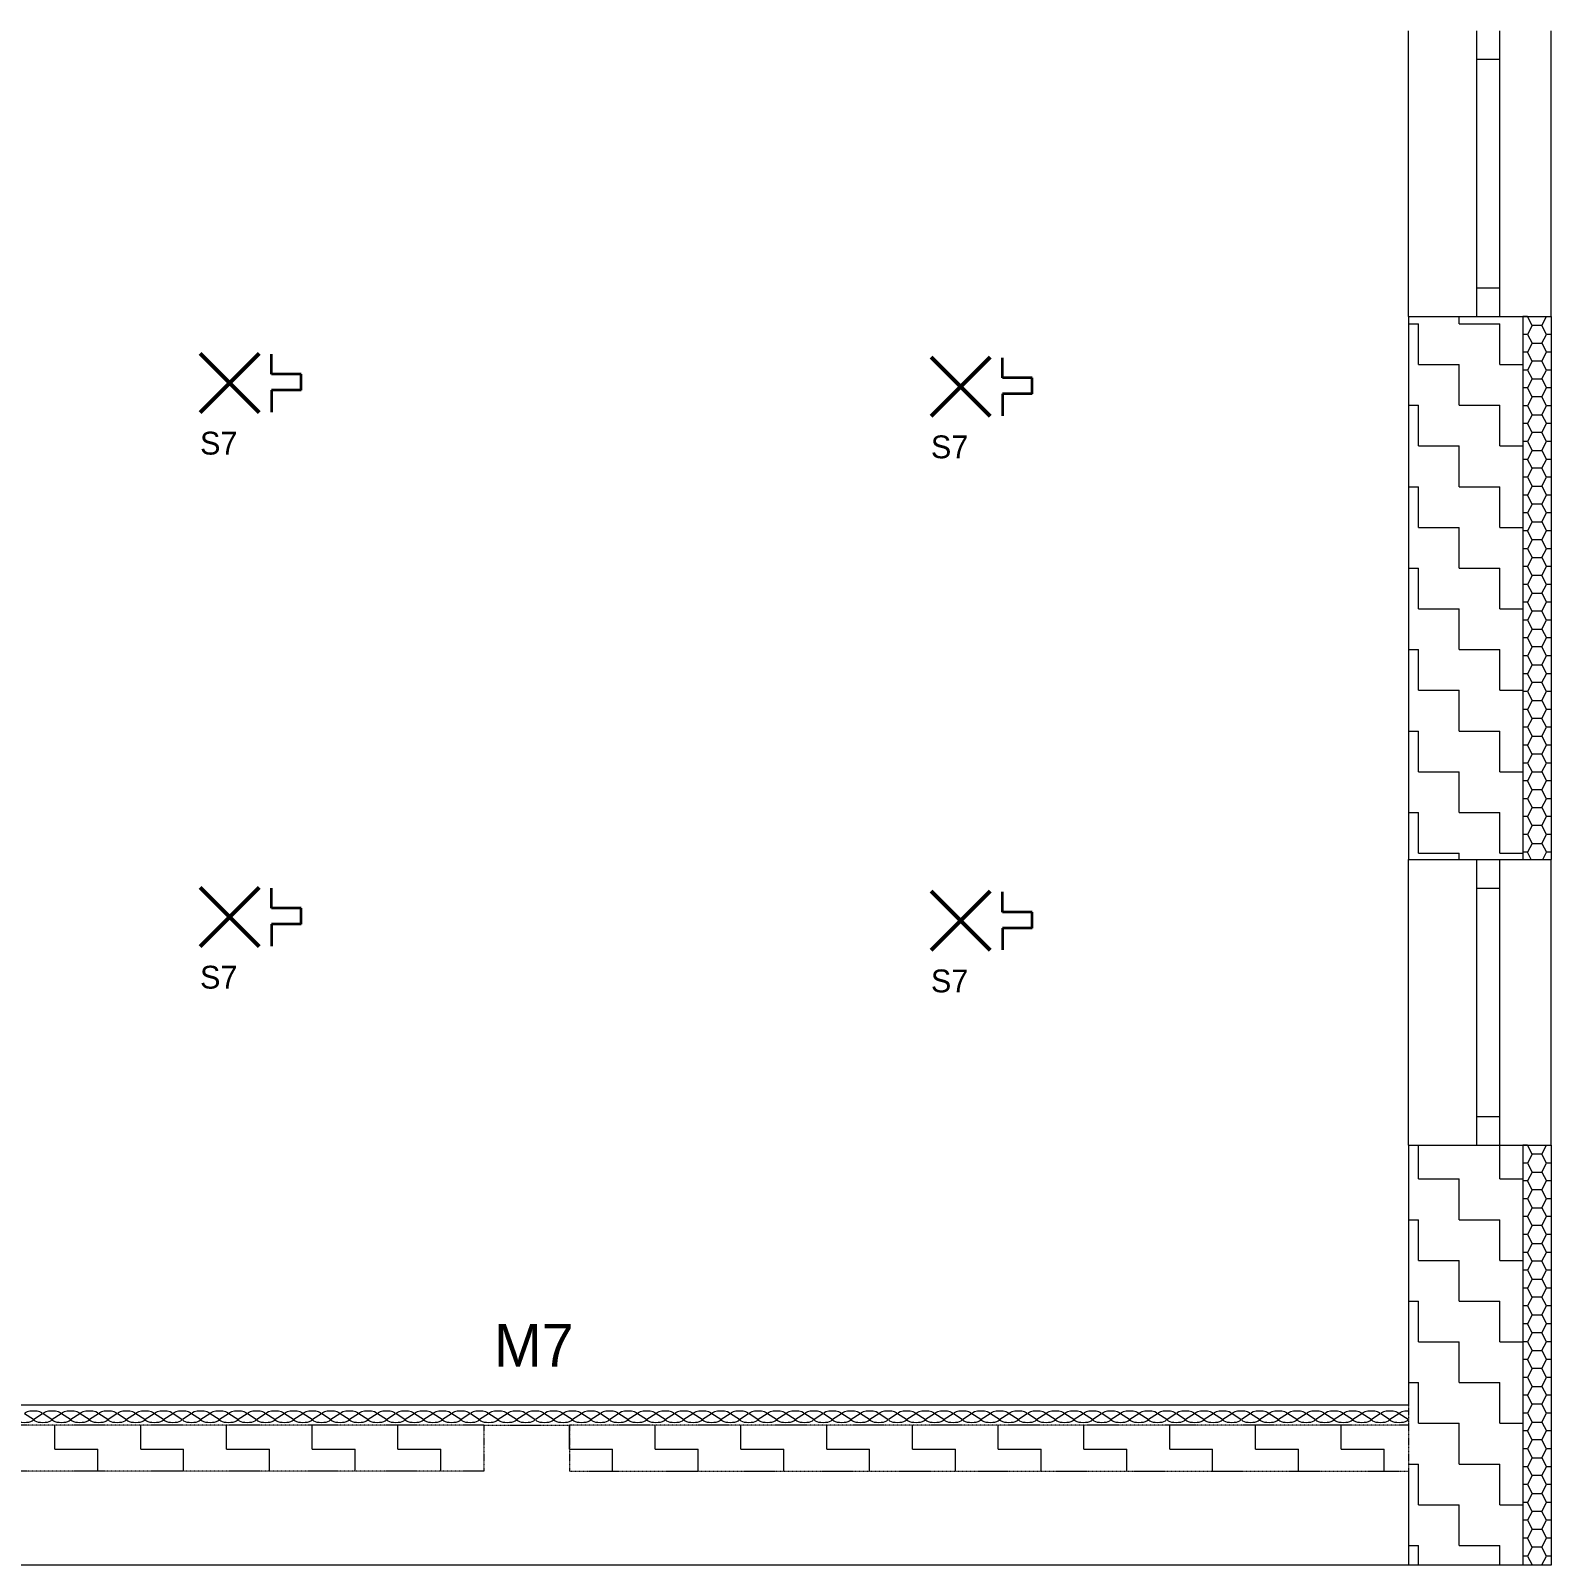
# Model space of a CAD drawing. Header units: millimetres. Extents: x -161860 to 123476, y 58544 to 168458.
# Drawn here: x -79413 to -38072, y 99717 to 141446 of the extents above; entities that cross this region are included whole.
import ezdxf

# ---------------------------------------------------------------- set-up
doc = ezdxf.new("R2010")
doc.units = ezdxf.units.MM
doc.linetypes.add('Carkovana', pattern=[0.21, 0.15, -0.06])
for name, color, linetype, lineweight in [('_V výplně 1', 255, 'Continuous', 5), ('DPS 5NP kce návrh', 7, 'Continuous', 25), ('ELEKTRO', 7, 'Continuous', 50), ('ESI_rozpiska', 7, 'Continuous', 20), ('ESI_svítidla', 50, 'Continuous', 35)]:
    doc.layers.add(name, color=color, linetype=linetype, lineweight=lineweight)
pattern_1 = [(0, (-486832.1, -1652642.9), (1107.3267, 1107.3267), [1107.3267, -1107.3267]), (90, (-486832.1, -1652642.9), (-1107.3267, 1107.3267), [1107.3267, -1107.3267])]
pattern_2 = [(0, (-486715.6, -1652526.3), (1165.60705, 1165.60705), [1165.607, -1165.607]), (90, (-486715.6, -1652526.3), (-1165.60705, 1165.60705), [1165.607, -1165.607])]

# ---------------------------------------------------------------- blocks, each defined once
blk = doc.blocks.new('VZOROVÁ ČÁRA_8')
at = {"layer": 'DPS 5NP kce návrh', "color": 254, "linetype": 'Continuous', "lineweight": 13, "true_color": 0xf0f0b4, "transparency": 33554687}
for p, q in [((57.9518, 230.1632), (57.9351, 230.1632)), ((57.9684, 230.132), (57.9518, 230.1632)), ((57.9518, 230.1007), (57.9351, 230.1007)), ((57.9684, 230.0695), (57.9518, 230.0382)), ((58.0018, 230.0695), (58.0184, 230.0382)), ((58.0351, 230.1007), (58.0184, 230.1007)), ((57.9518, 230.0382), (57.9351, 230.0382)), ((57.9684, 230.007), (57.9518, 230.0382)), ((58.0018, 230.007), (58.0184, 230.0382)), ((58.0351, 230.0382), (58.0184, 230.0382)), ((57.9518, 229.9757), (57.9351, 229.9757)), ((57.9684, 229.9445), (57.9518, 229.9132)), ((58.0018, 229.9445), (58.0184, 229.9132)), ((58.0351, 229.9757), (58.0184, 229.9757)), ((57.9518, 229.9132), (57.9351, 229.9132)), ((57.9684, 229.882), (57.9518, 229.9132)), ((58.0018, 229.882), (58.0184, 229.9132)), ((58.0351, 229.9132), (58.0184, 229.9132)), ((57.9518, 229.8507), (57.9351, 229.8507)), ((58.0351, 229.8507), (58.0184, 229.8507)), ((57.9518, 229.7882), (57.9351, 229.7882)), ((57.9684, 229.8195), (57.9518, 229.7882)), ((57.9684, 229.757), (57.9518, 229.7882)), ((58.0018, 229.8195), (58.0184, 229.7882)), ((58.0018, 229.757), (58.0184, 229.7882)), ((58.0351, 229.7882), (58.0184, 229.7882)), ((57.9518, 229.7257), (57.9351, 229.7257)), ((57.9684, 229.6945), (57.9518, 229.6632)), ((58.0018, 229.6945), (58.0184, 229.6632)), ((58.0351, 229.7257), (58.0184, 229.7257)), ((57.9518, 229.6632), (57.9351, 229.6632)), ((57.9684, 229.632), (57.9518, 229.6632)), ((58.0018, 229.632), (58.0184, 229.6632)), ((58.0351, 229.6632), (58.0184, 229.6632)), ((57.9518, 229.6007), (57.9351, 229.6007)), ((57.9684, 229.5695), (57.9518, 229.5382)), ((58.0018, 229.5695), (58.0184, 229.5382)), ((58.0351, 229.6007), (58.0184, 229.6007)), ((57.9518, 229.5382), (57.9351, 229.5382)), ((57.9684, 229.507), (57.9518, 229.5382)), ((58.0018, 229.507), (58.0184, 229.5382)), ((58.0351, 229.5382), (58.0184, 229.5382)), ((57.9518, 229.4757), (57.9351, 229.4757)), ((58.0351, 229.4757), (58.0184, 229.4757)), ((57.9518, 229.4132), (57.9351, 229.4132)), ((57.9684, 229.4445), (57.9518, 229.4132)), ((57.9684, 229.382), (57.9518, 229.4132)), ((58.0018, 229.4445), (58.0184, 229.4132)), ((58.0018, 229.382), (58.0184, 229.4132)), ((58.0351, 229.4132), (58.0184, 229.4132)), ((57.9518, 229.3507), (57.9351, 229.3507)), ((57.9684, 229.3195), (57.9518, 229.2882)), ((58.0018, 229.3195), (58.0184, 229.2882)), ((58.0351, 229.3507), (58.0184, 229.3507)), ((57.9518, 229.2882), (57.9351, 229.2882)), ((57.9684, 229.257), (57.9518, 229.2882)), ((58.0018, 229.257), (58.0184, 229.2882)), ((58.0351, 229.2882), (58.0184, 229.2882)), ((57.9518, 229.2257), (57.9351, 229.2257)), ((57.9684, 229.1945), (57.9518, 229.1632)), ((58.0018, 229.1945), (58.0184, 229.1632)), ((58.0351, 229.2257), (58.0184, 229.2257)), ((57.9518, 229.1632), (57.9351, 229.1632)), ((57.9684, 229.132), (57.9518, 229.1632)), ((58.0018, 229.132), (58.0184, 229.1632)), ((58.0351, 229.1632), (58.0184, 229.1632)), ((57.9518, 229.1007), (57.9351, 229.1007)), ((58.0351, 229.1007), (58.0184, 229.1007)), ((57.9518, 229.0382), (57.9351, 229.0382)), ((57.9684, 229.0695), (57.9518, 229.0382)), ((57.9684, 229.007), (57.9518, 229.0382)), ((58.0018, 229.0695), (58.0184, 229.0382)), ((58.0018, 229.007), (58.0184, 229.0382)), ((58.0351, 229.0382), (58.0184, 229.0382)), ((57.9518, 228.9757), (57.9351, 228.9757)), ((57.9684, 228.9445), (57.9518, 228.9132)), ((58.0018, 228.9445), (58.0184, 228.9132)), ((58.0351, 228.9757), (58.0184, 228.9757)), ((57.9518, 228.9132), (57.9351, 228.9132)), ((57.9684, 228.882), (57.9518, 228.9132)), ((58.0018, 228.882), (58.0184, 228.9132)), ((58.0351, 228.9132), (58.0184, 228.9132)), ((57.9518, 228.8507), (57.9351, 228.8507)), ((57.9684, 228.8195), (57.9518, 228.7882)), ((58.0018, 228.8195), (58.0184, 228.7882)), ((58.0351, 228.8507), (58.0184, 228.8507)), ((57.9518, 228.7882), (57.9351, 228.7882)), ((57.9684, 228.757), (57.9518, 228.7882)), ((58.0018, 228.757), (58.0184, 228.7882)), ((58.0351, 228.7882), (58.0184, 228.7882)), ((57.9518, 228.7257), (57.9351, 228.7257)), ((58.0351, 228.7257), (58.0184, 228.7257)), ((57.9518, 228.6632), (57.9351, 228.6632)), ((57.9684, 228.6945), (57.9518, 228.6632)), ((57.9684, 228.632), (57.9518, 228.6632)), ((58.0018, 228.6945), (58.0184, 228.6632)), ((58.0018, 228.632), (58.0184, 228.6632)), ((58.0351, 228.6632), (58.0184, 228.6632)), ((57.9518, 228.6007), (57.9351, 228.6007)), ((58.0351, 228.6007), (58.0184, 228.6007)), ((57.9684, 228.5695), (57.9518, 228.5382)), ((58.0018, 228.5695), (58.0184, 228.5382)), ((57.9518, 228.5382), (57.9351, 228.5382)), ((57.9684, 228.507), (57.9518, 228.5382)), ((58.0018, 228.507), (58.0184, 228.5382)), ((58.0351, 228.5382), (58.0184, 228.5382)), ((57.9518, 228.4757), (57.9351, 228.4757)), ((57.9684, 228.4445), (57.9518, 228.4132)), ((58.0018, 228.4445), (58.0184, 228.4132)), ((58.0351, 228.4757), (58.0184, 228.4757)), ((57.9518, 228.4132), (57.9351, 228.4132)), ((57.9684, 228.382), (57.9518, 228.4132)), ((58.0018, 228.382), (58.0184, 228.4132)), ((58.0351, 228.4132), (58.0184, 228.4132)), ((57.9518, 228.3507), (57.9351, 228.3507)), ((58.0351, 228.3507), (58.0184, 228.3507)), ((57.9518, 228.2882), (57.9351, 228.2882)), ((57.9684, 228.3195), (57.9518, 228.2882)), ((57.9651, 228.2633), (57.9518, 228.2882)), ((58.0018, 228.3195), (58.0184, 228.2882)), ((58.0052, 228.2633), (58.0184, 228.2882)), ((58.0351, 228.2882), (58.0184, 228.2882))]:
    blk.add_line(p, q, dxfattribs=at)
for points in [[(58.0018, 230.132), (58.0184, 230.1632), (58.0184, 230.1632)], [(58.0018, 230.132), (57.9684, 230.132), (57.9518, 230.1007), (57.9684, 230.0695), (58.0018, 230.0695)], [(58.0018, 230.0695), (58.0184, 230.1007), (58.0018, 230.132)], [(58.0018, 230.007), (57.9684, 230.007), (57.9518, 229.9757), (57.9684, 229.9445), (58.0018, 229.9445)], [(58.0018, 229.9445), (58.0184, 229.9757), (58.0018, 230.007)], [(58.0018, 229.882), (57.9684, 229.882), (57.9518, 229.8507), (57.9684, 229.8195), (58.0018, 229.8195)], [(58.0018, 229.8195), (58.0184, 229.8507), (58.0018, 229.882)], [(58.0018, 229.757), (57.9684, 229.757), (57.9518, 229.7257), (57.9684, 229.6945), (58.0018, 229.6945)], [(58.0018, 229.6945), (58.0184, 229.7257), (58.0018, 229.757)], [(58.0018, 229.632), (57.9684, 229.632), (57.9518, 229.6007), (57.9684, 229.5695), (58.0018, 229.5695)], [(58.0018, 229.5695), (58.0184, 229.6007), (58.0018, 229.632)], [(58.0018, 229.507), (57.9684, 229.507), (57.9518, 229.4757), (57.9684, 229.4445), (58.0018, 229.4445)], [(58.0018, 229.4445), (58.0184, 229.4757), (58.0018, 229.507)], [(58.0018, 229.382), (57.9684, 229.382), (57.9518, 229.3507), (57.9684, 229.3195), (58.0018, 229.3195)], [(58.0018, 229.3195), (58.0184, 229.3507), (58.0018, 229.382)], [(58.0018, 229.257), (57.9684, 229.257), (57.9518, 229.2257), (57.9684, 229.1945), (58.0018, 229.1945)], [(58.0018, 229.1945), (58.0184, 229.2257), (58.0018, 229.257)], [(58.0018, 229.132), (57.9684, 229.132), (57.9518, 229.1007), (57.9684, 229.0695), (58.0018, 229.0695)], [(58.0018, 229.0695), (58.0184, 229.1007), (58.0018, 229.132)], [(58.0018, 229.007), (57.9684, 229.007), (57.9518, 228.9757), (57.9684, 228.9445), (58.0018, 228.9445)], [(58.0018, 228.9445), (58.0184, 228.9757), (58.0018, 229.007)], [(58.0018, 228.882), (57.9684, 228.882), (57.9518, 228.8507), (57.9684, 228.8195), (58.0018, 228.8195)], [(58.0018, 228.8195), (58.0184, 228.8507), (58.0018, 228.882)], [(58.0018, 228.757), (57.9684, 228.757), (57.9518, 228.7257), (57.9684, 228.6945), (58.0018, 228.6945)], [(58.0018, 228.6945), (58.0184, 228.7257), (58.0018, 228.757)], [(58.0018, 228.632), (57.9684, 228.632), (57.9518, 228.6007), (57.9684, 228.5695), (58.0018, 228.5695)], [(58.0018, 228.5695), (58.0184, 228.6007), (58.0018, 228.632)], [(58.0018, 228.507), (57.9684, 228.507), (57.9518, 228.4757), (57.9684, 228.4445), (58.0018, 228.4445)], [(58.0018, 228.4445), (58.0184, 228.4757), (58.0018, 228.507)], [(58.0018, 228.382), (57.9684, 228.382), (57.9518, 228.3507), (57.9684, 228.3195), (58.0018, 228.3195)], [(58.0018, 228.3195), (58.0184, 228.3507), (58.0018, 228.382)]]:
    blk.add_lwpolyline(points, dxfattribs=at)
blk = doc.blocks.new('VZOROVÁ ČÁRA_9')
at = {"layer": 'DPS 5NP kce návrh', "color": 254, "linetype": 'Continuous', "lineweight": 13, "true_color": 0xf0f0b4, "transparency": 33554687}
for p, q in [((57.9518, 227.2633), (57.9351, 227.2633)), ((57.9684, 227.232), (57.9518, 227.2633)), ((57.9518, 227.2008), (57.9351, 227.2008)), ((57.9684, 227.1695), (57.9518, 227.1383)), ((58.0018, 227.1695), (58.0184, 227.1383)), ((58.0351, 227.2008), (58.0184, 227.2008)), ((57.9518, 227.1383), (57.9351, 227.1383)), ((57.9684, 227.107), (57.9518, 227.1383)), ((58.0018, 227.107), (58.0184, 227.1383)), ((58.0351, 227.1383), (58.0184, 227.1383)), ((57.9518, 227.0758), (57.9351, 227.0758)), ((57.9684, 227.0445), (57.9518, 227.0133)), ((58.0018, 227.0445), (58.0184, 227.0133)), ((58.0351, 227.0758), (58.0184, 227.0758)), ((57.9518, 227.0133), (57.9351, 227.0133)), ((57.9684, 226.982), (57.9518, 227.0133)), ((58.0018, 226.982), (58.0184, 227.0133)), ((58.0351, 227.0133), (58.0184, 227.0133)), ((57.9518, 226.9508), (57.9351, 226.9508)), ((58.0351, 226.9508), (58.0184, 226.9508)), ((57.9518, 226.8883), (57.9351, 226.8883)), ((57.9684, 226.9195), (57.9518, 226.8883)), ((57.9684, 226.857), (57.9518, 226.8883)), ((58.0018, 226.9195), (58.0184, 226.8883)), ((58.0018, 226.857), (58.0184, 226.8883)), ((58.0351, 226.8883), (58.0184, 226.8883)), ((57.9518, 226.8258), (57.9351, 226.8258)), ((57.9684, 226.7945), (57.9518, 226.7633)), ((58.0018, 226.7945), (58.0184, 226.7633)), ((58.0351, 226.8258), (58.0184, 226.8258)), ((57.9518, 226.7633), (57.9351, 226.7633)), ((57.9684, 226.732), (57.9518, 226.7633)), ((58.0018, 226.732), (58.0184, 226.7633)), ((58.0351, 226.7633), (58.0184, 226.7633)), ((57.9518, 226.7008), (57.9351, 226.7008)), ((57.9684, 226.6695), (57.9518, 226.6383)), ((58.0018, 226.6695), (58.0184, 226.6383)), ((58.0351, 226.7008), (58.0184, 226.7008)), ((57.9518, 226.6383), (57.9351, 226.6383)), ((57.9684, 226.607), (57.9518, 226.6383)), ((58.0018, 226.607), (58.0184, 226.6383)), ((58.0351, 226.6383), (58.0184, 226.6383)), ((57.9518, 226.5758), (57.9351, 226.5758)), ((58.0351, 226.5758), (58.0184, 226.5758)), ((57.9518, 226.5133), (57.9351, 226.5133)), ((57.9684, 226.5445), (57.9518, 226.5133)), ((57.9684, 226.482), (57.9518, 226.5133)), ((58.0018, 226.5445), (58.0184, 226.5133)), ((58.0018, 226.482), (58.0184, 226.5133)), ((58.0351, 226.5133), (58.0184, 226.5133)), ((57.9518, 226.4508), (57.9351, 226.4508)), ((57.9684, 226.4195), (57.9518, 226.3883)), ((58.0018, 226.4195), (58.0184, 226.3883)), ((58.0351, 226.4508), (58.0184, 226.4508)), ((57.9518, 226.3883), (57.9351, 226.3883)), ((57.9684, 226.357), (57.9518, 226.3883)), ((58.0018, 226.357), (58.0184, 226.3883)), ((58.0351, 226.3883), (58.0184, 226.3883)), ((57.9518, 226.3258), (57.9351, 226.3258)), ((57.9684, 226.2945), (57.9518, 226.2633)), ((58.0018, 226.2945), (58.0184, 226.2633)), ((58.0351, 226.3258), (58.0184, 226.3258)), ((57.9518, 226.2633), (57.9351, 226.2633)), ((57.9684, 226.232), (57.9518, 226.2633)), ((58.0018, 226.232), (58.0184, 226.2633)), ((58.0351, 226.2633), (58.0184, 226.2633)), ((57.9518, 226.2008), (57.9351, 226.2008)), ((58.0351, 226.2008), (58.0184, 226.2008)), ((57.9518, 226.1383), (57.9351, 226.1383)), ((57.9684, 226.1695), (57.9518, 226.1383)), ((57.9684, 226.107), (57.9518, 226.1383)), ((58.0018, 226.1695), (58.0184, 226.1383)), ((58.0018, 226.107), (58.0184, 226.1383)), ((58.0351, 226.1383), (58.0184, 226.1383)), ((57.9518, 226.0758), (57.9351, 226.0758)), ((57.9684, 226.0445), (57.9518, 226.0133)), ((58.0018, 226.0445), (58.0184, 226.0133)), ((58.0351, 226.0758), (58.0184, 226.0758)), ((57.9518, 226.0133), (57.9351, 226.0133)), ((57.9684, 225.982), (57.9518, 226.0133)), ((58.0018, 225.982), (58.0184, 226.0133)), ((58.0351, 226.0133), (58.0184, 226.0133)), ((57.9518, 225.9508), (57.9351, 225.9508)), ((57.9684, 225.9195), (57.9518, 225.8883)), ((58.0018, 225.9195), (58.0184, 225.8883)), ((58.0351, 225.9508), (58.0184, 225.9508)), ((57.9518, 225.8883), (57.9351, 225.8883)), ((57.9684, 225.857), (57.9518, 225.8883)), ((58.0018, 225.857), (58.0184, 225.8883)), ((58.0351, 225.8883), (58.0184, 225.8883)), ((57.9518, 225.8258), (57.9351, 225.8258)), ((58.0351, 225.8258), (58.0184, 225.8258)), ((57.9684, 225.7945), (57.9678, 225.7932)), ((58.0018, 225.7945), (58.0025, 225.7932))]:
    blk.add_line(p, q, dxfattribs=at)
for points in [[(58.0018, 227.232), (58.0184, 227.2633), (58.0184, 227.2633)], [(58.0018, 227.232), (57.9684, 227.232), (57.9518, 227.2008), (57.9684, 227.1695), (58.0018, 227.1695)], [(58.0018, 227.1695), (58.0184, 227.2008), (58.0018, 227.232)], [(58.0018, 227.107), (57.9684, 227.107), (57.9518, 227.0758), (57.9684, 227.0445), (58.0018, 227.0445)], [(58.0018, 227.0445), (58.0184, 227.0758), (58.0018, 227.107)], [(58.0018, 226.982), (57.9684, 226.982), (57.9518, 226.9508), (57.9684, 226.9195), (58.0018, 226.9195)], [(58.0018, 226.9195), (58.0184, 226.9508), (58.0018, 226.982)], [(58.0018, 226.857), (57.9684, 226.857), (57.9518, 226.8258), (57.9684, 226.7945), (58.0018, 226.7945)], [(58.0018, 226.7945), (58.0184, 226.8258), (58.0018, 226.857)], [(58.0018, 226.732), (57.9684, 226.732), (57.9518, 226.7008), (57.9684, 226.6695), (58.0018, 226.6695)], [(58.0018, 226.6695), (58.0184, 226.7008), (58.0018, 226.732)], [(58.0018, 226.607), (57.9684, 226.607), (57.9518, 226.5758), (57.9684, 226.5445), (58.0018, 226.5445)], [(58.0018, 226.5445), (58.0184, 226.5758), (58.0018, 226.607)], [(58.0018, 226.482), (57.9684, 226.482), (57.9518, 226.4508), (57.9684, 226.4195), (58.0018, 226.4195)], [(58.0018, 226.4195), (58.0184, 226.4508), (58.0018, 226.482)], [(58.0018, 226.357), (57.9684, 226.357), (57.9518, 226.3258), (57.9684, 226.2945), (58.0018, 226.2945)], [(58.0018, 226.2945), (58.0184, 226.3258), (58.0018, 226.357)], [(58.0018, 226.232), (57.9684, 226.232), (57.9518, 226.2008), (57.9684, 226.1695), (58.0018, 226.1695)], [(58.0018, 226.1695), (58.0184, 226.2008), (58.0018, 226.232)], [(58.0018, 226.107), (57.9684, 226.107), (57.9518, 226.0758), (57.9684, 226.0445), (58.0018, 226.0445)], [(58.0018, 226.0445), (58.0184, 226.0758), (58.0018, 226.107)], [(58.0018, 225.982), (57.9684, 225.982), (57.9518, 225.9508), (57.9684, 225.9195), (58.0018, 225.9195)], [(58.0018, 225.9195), (58.0184, 225.9508), (58.0018, 225.982)], [(58.0018, 225.857), (57.9684, 225.857), (57.9518, 225.8258), (57.9684, 225.7945), (58.0018, 225.7945)], [(58.0018, 225.7945), (58.0184, 225.8258), (58.0018, 225.857)]]:
    blk.add_lwpolyline(points, dxfattribs=at)
blk = doc.blocks.new('VZOROVÁ ČÁRA_59')
at = {"layer": 'DPS 5NP kce návrh', "color": 254, "linetype": 'Continuous', "lineweight": 13, "true_color": 0xf0f0b4, "transparency": 33554687}
for p, q in [((52.7245, 226.3032), (52.6933, 226.3232)), ((52.757, 226.3232), (52.7258, 226.3032)), ((52.7895, 226.3032), (52.7583, 226.3232)), ((52.822, 226.3232), (52.7908, 226.3032)), ((52.8545, 226.3032), (52.8233, 226.3232)), ((52.887, 226.3232), (52.8558, 226.3032)), ((52.9195, 226.3032), (52.8883, 226.3232)), ((52.952, 226.3232), (52.9208, 226.3032)), ((52.9845, 226.3032), (52.9533, 226.3232)), ((53.017, 226.3232), (52.9858, 226.3032)), ((53.0495, 226.3032), (53.0183, 226.3232)), ((53.082, 226.3232), (53.0508, 226.3032)), ((53.1145, 226.3032), (53.0833, 226.3232)), ((53.147, 226.3232), (53.1158, 226.3032)), ((53.1795, 226.3032), (53.1483, 226.3232)), ((53.212, 226.3232), (53.1808, 226.3032)), ((53.2445, 226.3032), (53.2133, 226.3232)), ((53.277, 226.3232), (53.2458, 226.3032)), ((53.3095, 226.3032), (53.2783, 226.3232)), ((53.342, 226.3232), (53.3108, 226.3032)), ((53.3745, 226.3032), (53.3433, 226.3232)), ((53.407, 226.3232), (53.3758, 226.3032)), ((53.4395, 226.3032), (53.4083, 226.3232)), ((53.472, 226.3232), (53.4408, 226.3032)), ((53.5045, 226.3032), (53.4733, 226.3232)), ((53.537, 226.3232), (53.5058, 226.3032)), ((53.5695, 226.3032), (53.5383, 226.3232)), ((53.602, 226.3232), (53.5708, 226.3032)), ((53.6345, 226.3032), (53.6033, 226.3232)), ((53.667, 226.3232), (53.6358, 226.3032)), ((53.6995, 226.3032), (53.6683, 226.3232)), ((53.732, 226.3232), (53.7008, 226.3032)), ((53.7645, 226.3032), (53.7333, 226.3232)), ((53.797, 226.3232), (53.7658, 226.3032)), ((53.8295, 226.3032), (53.7983, 226.3232)), ((53.862, 226.3232), (53.8308, 226.3032)), ((53.8945, 226.3032), (53.8633, 226.3232)), ((53.927, 226.3232), (53.8958, 226.3032)), ((53.9595, 226.3032), (53.9283, 226.3232)), ((53.992, 226.3232), (53.9608, 226.3032)), ((54.0245, 226.3032), (53.9933, 226.3232)), ((54.057, 226.3232), (54.0258, 226.3032)), ((54.0895, 226.3032), (54.0583, 226.3232)), ((54.122, 226.3232), (54.0908, 226.3032)), ((54.1545, 226.3032), (54.1233, 226.3232)), ((54.187, 226.3232), (54.1558, 226.3032)), ((54.2195, 226.3032), (54.1883, 226.3232)), ((54.252, 226.3232), (54.2208, 226.3032)), ((54.2845, 226.3032), (54.2533, 226.3232)), ((54.317, 226.3232), (54.2858, 226.3032)), ((54.3495, 226.3032), (54.3183, 226.3232)), ((54.382, 226.3232), (54.3508, 226.3032)), ((54.4145, 226.3032), (54.3833, 226.3232)), ((54.447, 226.3232), (54.4158, 226.3032)), ((54.4795, 226.3032), (54.4483, 226.3232)), ((54.512, 226.3232), (54.4808, 226.3032)), ((54.5445, 226.3032), (54.5133, 226.3232)), ((54.577, 226.3232), (54.5458, 226.3032)), ((54.6095, 226.3032), (54.5783, 226.3232)), ((54.642, 226.3232), (54.6108, 226.3032)), ((54.6745, 226.3032), (54.6433, 226.3232)), ((54.707, 226.3232), (54.6758, 226.3032)), ((54.7395, 226.3032), (54.7083, 226.3232)), ((54.772, 226.3232), (54.7408, 226.3032)), ((54.8045, 226.3032), (54.7733, 226.3232)), ((54.837, 226.3232), (54.8058, 226.3032)), ((54.8695, 226.3032), (54.8383, 226.3232)), ((54.902, 226.3232), (54.8708, 226.3032)), ((54.9345, 226.3032), (54.9033, 226.3232)), ((54.967, 226.3232), (54.9358, 226.3032)), ((54.9995, 226.3032), (54.9683, 226.3232)), ((55.032, 226.3232), (55.0008, 226.3032)), ((55.0645, 226.3032), (55.0333, 226.3232)), ((55.097, 226.3232), (55.0658, 226.3032)), ((55.1295, 226.3032), (55.0983, 226.3232)), ((55.162, 226.3232), (55.1308, 226.3032)), ((55.1945, 226.3032), (55.1633, 226.3232)), ((55.227, 226.3232), (55.1958, 226.3032)), ((55.2595, 226.3032), (55.2283, 226.3232)), ((55.292, 226.3232), (55.2608, 226.3032)), ((55.3245, 226.3032), (55.2933, 226.3232)), ((55.357, 226.3232), (55.3258, 226.3032)), ((55.3895, 226.3032), (55.3583, 226.3232)), ((55.422, 226.3232), (55.3908, 226.3032)), ((55.4545, 226.3032), (55.4233, 226.3232)), ((55.487, 226.3232), (55.4558, 226.3032)), ((55.5195, 226.3032), (55.4883, 226.3232)), ((55.552, 226.3232), (55.5208, 226.3032)), ((55.5845, 226.3032), (55.5533, 226.3232)), ((55.617, 226.3232), (55.5858, 226.3032)), ((55.6495, 226.3032), (55.6183, 226.3232)), ((55.682, 226.3232), (55.6508, 226.3032)), ((55.7145, 226.3032), (55.6833, 226.3232)), ((55.747, 226.3232), (55.7158, 226.3032)), ((55.7795, 226.3032), (55.7483, 226.3232)), ((55.812, 226.3232), (55.7808, 226.3032)), ((55.8445, 226.3032), (55.8133, 226.3232)), ((55.877, 226.3232), (55.8458, 226.3032)), ((55.9095, 226.3032), (55.8783, 226.3232)), ((55.942, 226.3232), (55.9108, 226.3032)), ((55.9745, 226.3032), (55.9433, 226.3232)), ((56.007, 226.3232), (55.9758, 226.3032)), ((56.0395, 226.3032), (56.0083, 226.3232)), ((56.072, 226.3232), (56.0408, 226.3032)), ((56.1045, 226.3032), (56.0733, 226.3232)), ((56.137, 226.3232), (56.1058, 226.3032)), ((56.1695, 226.3032), (56.1383, 226.3232)), ((56.202, 226.3232), (56.1708, 226.3032)), ((56.2345, 226.3032), (56.2033, 226.3232)), ((56.267, 226.3232), (56.2358, 226.3032)), ((56.2995, 226.3032), (56.2683, 226.3232)), ((56.332, 226.3232), (56.3008, 226.3032)), ((56.3645, 226.3032), (56.3333, 226.3232)), ((56.397, 226.3232), (56.3658, 226.3032)), ((56.4295, 226.3032), (56.3983, 226.3232)), ((56.462, 226.3232), (56.4308, 226.3032)), ((56.4945, 226.3032), (56.4633, 226.3232)), ((56.527, 226.3232), (56.4958, 226.3032)), ((56.5595, 226.3032), (56.5283, 226.3232)), ((56.592, 226.3232), (56.5608, 226.3032)), ((56.6245, 226.3032), (56.5933, 226.3232)), ((56.657, 226.3232), (56.6258, 226.3032)), ((56.6895, 226.3032), (56.6583, 226.3232)), ((56.722, 226.3232), (56.6908, 226.3032)), ((56.7545, 226.3032), (56.7233, 226.3232)), ((56.787, 226.3232), (56.7558, 226.3032)), ((56.8195, 226.3032), (56.7883, 226.3232)), ((56.852, 226.3232), (56.8208, 226.3032)), ((56.8845, 226.3032), (56.8533, 226.3232)), ((56.917, 226.3232), (56.8858, 226.3032)), ((56.9495, 226.3032), (56.9183, 226.3232)), ((56.982, 226.3232), (56.9508, 226.3032)), ((57.0145, 226.3032), (56.9833, 226.3232)), ((57.047, 226.3232), (57.0158, 226.3032)), ((57.0795, 226.3032), (57.0483, 226.3232)), ((57.112, 226.3232), (57.0808, 226.3032)), ((57.1445, 226.3032), (57.1133, 226.3232)), ((57.177, 226.3232), (57.1458, 226.3032)), ((57.2095, 226.3032), (57.1783, 226.3232)), ((57.242, 226.3232), (57.2108, 226.3032)), ((57.2745, 226.3032), (57.2433, 226.3232)), ((57.307, 226.3232), (57.2758, 226.3032)), ((57.3395, 226.3032), (57.3083, 226.3232)), ((57.372, 226.3232), (57.3408, 226.3032)), ((57.4045, 226.3032), (57.3733, 226.3232)), ((57.437, 226.3232), (57.4058, 226.3032)), ((57.4695, 226.3032), (57.4383, 226.3232)), ((57.502, 226.3232), (57.4708, 226.3032)), ((57.5345, 226.3032), (57.5033, 226.3232))]:
    blk.add_line(p, q, dxfattribs=at)
for centre, start_param, end_param in [((52.6926, 226.3032), 0, 3.141593), ((52.7251, 226.3232), 4.712389, 6.283185), ((52.7251, 226.3232), 3.141593, 4.712389), ((52.7576, 226.3032), 0, 3.141593), ((52.7901, 226.3232), 4.712389, 6.283185), ((52.7901, 226.3232), 3.141593, 4.712389), ((52.8226, 226.3032), 0, 3.141593), ((52.8551, 226.3232), 4.712389, 6.283185), ((52.8551, 226.3232), 3.141593, 4.712389), ((52.8876, 226.3032), 0, 3.141593), ((52.9201, 226.3232), 4.712389, 6.283185), ((52.9201, 226.3232), 3.141593, 4.712389), ((52.9526, 226.3032), 0, 3.141593), ((52.9851, 226.3232), 4.712389, 6.283185), ((52.9851, 226.3232), 3.141593, 4.712389), ((53.0176, 226.3032), 0, 3.141593), ((53.0501, 226.3232), 4.712389, 6.283185), ((53.0501, 226.3232), 3.141593, 4.712389), ((53.0826, 226.3032), 0, 3.141593), ((53.1151, 226.3232), 4.712389, 6.283185), ((53.1151, 226.3232), 3.141593, 4.712389), ((53.1476, 226.3032), 0, 3.141593), ((53.1801, 226.3232), 4.712389, 6.283185), ((53.1801, 226.3232), 3.141593, 4.712389), ((53.2126, 226.3032), 0, 3.141593), ((53.2451, 226.3232), 4.712389, 6.283185), ((53.2451, 226.3232), 3.141593, 4.712389), ((53.2776, 226.3032), 0, 3.141593), ((53.3101, 226.3232), 4.712389, 6.283185), ((53.3101, 226.3232), 3.141593, 4.712389), ((53.3426, 226.3032), 0, 3.141593), ((53.3751, 226.3232), 4.712389, 6.283185), ((53.3751, 226.3232), 3.141593, 4.712389), ((53.4076, 226.3032), 0, 3.141593), ((53.4401, 226.3232), 4.712389, 6.283185), ((53.4401, 226.3232), 3.141593, 4.712389), ((53.4726, 226.3032), 0, 3.141593), ((53.5051, 226.3232), 4.712389, 6.283185), ((53.5051, 226.3232), 3.141593, 4.712389), ((53.5376, 226.3032), 0, 3.141593), ((53.5701, 226.3232), 4.712389, 6.283185), ((53.5701, 226.3232), 3.141593, 4.712389), ((53.6026, 226.3032), 0, 3.141593), ((53.6351, 226.3232), 4.712389, 6.283185), ((53.6351, 226.3232), 3.141593, 4.712389), ((53.6676, 226.3032), 0, 3.141593), ((53.7001, 226.3232), 4.712389, 6.283185), ((53.7001, 226.3232), 3.141593, 4.712389), ((53.7326, 226.3032), 0, 3.141593), ((53.7651, 226.3232), 4.712389, 6.283185), ((53.7651, 226.3232), 3.141593, 4.712389), ((53.7976, 226.3032), 0, 3.141593), ((53.8301, 226.3232), 4.712389, 6.283185), ((53.8301, 226.3232), 3.141593, 4.712389), ((53.8626, 226.3032), 0, 3.141593), ((53.8951, 226.3232), 4.712389, 6.283185), ((53.8951, 226.3232), 3.141593, 4.712389), ((53.9276, 226.3032), 0, 3.141593), ((53.9601, 226.3232), 4.712389, 6.283185), ((53.9601, 226.3232), 3.141593, 4.712389), ((53.9926, 226.3032), 0, 3.141593), ((54.0251, 226.3232), 4.712389, 6.283185), ((54.0251, 226.3232), 3.141593, 4.712389), ((54.0576, 226.3032), 0, 3.141593), ((54.0901, 226.3232), 4.712389, 6.283185), ((54.0901, 226.3232), 3.141593, 4.712389), ((54.1226, 226.3032), 0, 3.141593), ((54.1551, 226.3232), 4.712389, 6.283185), ((54.1551, 226.3232), 3.141593, 4.712389), ((54.1876, 226.3032), 0, 3.141593), ((54.2201, 226.3232), 4.712389, 6.283185), ((54.2201, 226.3232), 3.141593, 4.712389), ((54.2526, 226.3032), 0, 3.141593), ((54.2851, 226.3232), 4.712389, 6.283185), ((54.2851, 226.3232), 3.141593, 4.712389), ((54.3176, 226.3032), 0, 3.141593), ((54.3501, 226.3232), 4.712389, 6.283185), ((54.3501, 226.3232), 3.141593, 4.712389), ((54.3826, 226.3032), 0, 3.141593), ((54.4151, 226.3232), 4.712389, 6.283185), ((54.4151, 226.3232), 3.141593, 4.712389), ((54.4476, 226.3032), 0, 3.141593), ((54.4801, 226.3232), 4.712389, 6.283185), ((54.4801, 226.3232), 3.141593, 4.712389), ((54.5126, 226.3032), 0, 3.141593), ((54.5451, 226.3232), 4.712389, 6.283185), ((54.5451, 226.3232), 3.141593, 4.712389), ((54.5776, 226.3032), 0, 3.141593), ((54.6101, 226.3232), 4.712389, 6.283185), ((54.6101, 226.3232), 3.141593, 4.712389), ((54.6426, 226.3032), 0, 3.141593), ((54.6751, 226.3232), 4.712389, 6.283185), ((54.6751, 226.3232), 3.141593, 4.712389), ((54.7076, 226.3032), 0, 3.141593), ((54.7401, 226.3232), 4.712389, 6.283185), ((54.7401, 226.3232), 3.141593, 4.712389), ((54.7726, 226.3032), 0, 3.141593), ((54.8051, 226.3232), 4.712389, 6.283185), ((54.8051, 226.3232), 3.141593, 4.712389), ((54.8376, 226.3032), 0, 3.141593), ((54.8701, 226.3232), 4.712389, 6.283185), ((54.8701, 226.3232), 3.141593, 4.712389), ((54.9026, 226.3032), 0, 3.141593), ((54.9351, 226.3232), 4.712389, 6.283185), ((54.9351, 226.3232), 3.141593, 4.712389), ((54.9676, 226.3032), 0, 3.141593), ((55.0001, 226.3232), 4.712389, 6.283185), ((55.0001, 226.3232), 3.141593, 4.712389), ((55.0326, 226.3032), 0, 3.141593), ((55.0651, 226.3232), 4.712389, 6.283185), ((55.0651, 226.3232), 3.141593, 4.712389), ((55.0976, 226.3032), 0, 3.141593), ((55.1301, 226.3232), 4.712389, 6.283185), ((55.1301, 226.3232), 3.141593, 4.712389), ((55.1626, 226.3032), 0, 3.141593), ((55.1951, 226.3232), 4.712389, 6.283185), ((55.1951, 226.3232), 3.141593, 4.712389), ((55.2276, 226.3032), 0, 3.141593), ((55.2601, 226.3232), 4.712389, 6.283185), ((55.2601, 226.3232), 3.141593, 4.712389), ((55.2926, 226.3032), 0, 3.141593), ((55.3251, 226.3232), 4.712389, 6.283185), ((55.3251, 226.3232), 3.141593, 4.712389), ((55.3576, 226.3032), 0, 3.141593), ((55.3901, 226.3232), 4.712389, 6.283185), ((55.3901, 226.3232), 3.141593, 4.712389), ((55.4226, 226.3032), 0, 3.141593), ((55.4551, 226.3232), 4.712389, 6.283185), ((55.4551, 226.3232), 3.141593, 4.712389), ((55.4876, 226.3032), 0, 3.141593), ((55.5201, 226.3232), 4.712389, 6.283185), ((55.5201, 226.3232), 3.141593, 4.712389), ((55.5526, 226.3032), 0, 3.141593), ((55.5851, 226.3232), 4.712389, 6.283185), ((55.5851, 226.3232), 3.141593, 4.712389), ((55.6176, 226.3032), 0, 3.141593), ((55.6501, 226.3232), 4.712389, 6.283185), ((55.6501, 226.3232), 3.141593, 4.712389), ((55.6826, 226.3032), 0, 3.141593), ((55.7151, 226.3232), 4.712389, 6.283185), ((55.7151, 226.3232), 3.141593, 4.712389), ((55.7476, 226.3032), 0, 3.141593), ((55.7801, 226.3232), 4.712389, 6.283185), ((55.7801, 226.3232), 3.141593, 4.712389), ((55.8126, 226.3032), 0, 3.141593), ((55.8451, 226.3232), 4.712389, 6.283185), ((55.8451, 226.3232), 3.141593, 4.712389), ((55.8776, 226.3032), 0, 3.141593), ((55.9101, 226.3232), 4.712389, 6.283185), ((55.9101, 226.3232), 3.141593, 4.712389), ((55.9426, 226.3032), 0, 3.141593), ((55.9751, 226.3232), 4.712389, 6.283185), ((55.9751, 226.3232), 3.141593, 4.712389), ((56.0076, 226.3032), 0, 3.141593), ((56.0401, 226.3232), 4.712389, 6.283185), ((56.0401, 226.3232), 3.141593, 4.712389), ((56.0726, 226.3032), 0, 3.141593), ((56.1051, 226.3232), 4.712389, 6.283185), ((56.1051, 226.3232), 3.141593, 4.712389), ((56.1376, 226.3032), 0, 3.141593), ((56.1701, 226.3232), 4.712389, 6.283185), ((56.1701, 226.3232), 3.141593, 4.712389), ((56.2026, 226.3032), 0, 3.141593), ((56.2351, 226.3232), 4.712389, 6.283185), ((56.2351, 226.3232), 3.141593, 4.712389), ((56.2676, 226.3032), 0, 3.141593), ((56.3001, 226.3232), 4.712389, 6.283185), ((56.3001, 226.3232), 3.141593, 4.712389), ((56.3326, 226.3032), 0, 3.141593), ((56.3651, 226.3232), 4.712389, 6.283185), ((56.3651, 226.3232), 3.141593, 4.712389), ((56.3976, 226.3032), 0, 3.141593), ((56.4301, 226.3232), 4.712389, 6.283185), ((56.4301, 226.3232), 3.141593, 4.712389), ((56.4626, 226.3032), 0, 3.141593), ((56.4951, 226.3232), 4.712389, 6.283185), ((56.4951, 226.3232), 3.141593, 4.712389), ((56.5276, 226.3032), 0, 3.141593), ((56.5601, 226.3232), 4.712389, 6.283185), ((56.5601, 226.3232), 3.141593, 4.712389), ((56.5926, 226.3032), 0, 3.141593), ((56.6251, 226.3232), 4.712389, 6.283185), ((56.6251, 226.3232), 3.141593, 4.712389), ((56.6576, 226.3032), 0, 3.141593), ((56.6901, 226.3232), 4.712389, 6.283185), ((56.6901, 226.3232), 3.141593, 4.712389), ((56.7226, 226.3032), 0, 3.141593), ((56.7551, 226.3232), 4.712389, 6.283185), ((56.7551, 226.3232), 3.141593, 4.712389), ((56.7876, 226.3032), 0, 3.141593), ((56.8201, 226.3232), 4.712389, 6.283185), ((56.8201, 226.3232), 3.141593, 4.712389), ((56.8526, 226.3032), 0, 3.141593), ((56.8851, 226.3232), 4.712389, 6.283185), ((56.8851, 226.3232), 3.141593, 4.712389), ((56.9176, 226.3032), 0, 3.141593), ((56.9501, 226.3232), 4.712389, 6.283185), ((56.9501, 226.3232), 3.141593, 4.712389), ((56.9826, 226.3032), 0, 3.141593), ((57.0151, 226.3232), 4.712389, 6.283185), ((57.0151, 226.3232), 3.141593, 4.712389), ((57.0476, 226.3032), 0, 3.141593), ((57.0801, 226.3232), 4.712389, 6.283185), ((57.0801, 226.3232), 3.141593, 4.712389), ((57.1126, 226.3032), 0, 3.141593), ((57.1451, 226.3232), 4.712389, 6.283185), ((57.1451, 226.3232), 3.141593, 4.712389), ((57.1776, 226.3032), 0, 3.141593), ((57.2101, 226.3232), 4.712389, 6.283185), ((57.2101, 226.3232), 3.141593, 4.712389), ((57.2426, 226.3032), 0, 3.141593), ((57.2751, 226.3232), 4.712389, 6.283185), ((57.2751, 226.3232), 3.141593, 4.712389), ((57.3076, 226.3032), 0, 3.141593), ((57.3401, 226.3232), 4.712389, 6.283185), ((57.3401, 226.3232), 3.141593, 4.712389), ((57.3726, 226.3032), 0, 3.141593), ((57.4051, 226.3232), 4.712389, 6.283185), ((57.4051, 226.3232), 3.141593, 4.712389), ((57.4376, 226.3032), 0, 3.141593), ((57.4701, 226.3232), 4.712389, 6.283185), ((57.4701, 226.3232), 3.141593, 4.712389), ((57.5026, 226.3032), 0, 3.141593), ((57.5351, 226.3232), 4.712389, 6.283185)]:
    blk.add_ellipse(centre, major_axis=(-0.0318, 0), ratio=0.307692, start_param=start_param, end_param=end_param, dxfattribs=at)

msp = doc.modelspace()

# ---------------------------------------------------------------- hatches: boundary and pattern name
at = {"layer": '_V výplně 1', "linetype": 'Continuous', "lineweight": 9, "transparency": 33554687}
h = msp.add_hatch(dxfattribs=at)
h.set_pattern_fill('VZOR', color=256, scale=1107.326696, style=0, pattern_type=2)
h.set_pattern_definition(pattern_1)
h.paths.add_polyline_path([(-38849, 133675), (-41958, 133675), (-41958, 118911), (-38849, 118911)], flags=0)
h = msp.add_hatch(dxfattribs=at)
h.set_pattern_fill('VZOR', color=256, scale=1107.326696, style=0, pattern_type=2)
h.set_pattern_definition(pattern_1)
h.paths.add_polyline_path([(-38849, 111140), (-41958, 111140), (-41958, 104069), (-41958, 99717), (-38849, 99717)], flags=0)
h = msp.add_hatch(dxfattribs=at)
h.set_pattern_fill('VZOR', color=256, scale=1165.607048, style=0, pattern_type=2)
h.set_pattern_definition(pattern_2)
h.paths.add_polyline_path([(-86562, 103525), (-86562, 102281), (-67096, 102281), (-67096, 103525)], flags=0)
h = msp.add_hatch(dxfattribs=at)
h.set_pattern_fill('VZOR', color=256, scale=1165.607048, style=0, pattern_type=2)
h.set_pattern_definition(pattern_2)
h.paths.add_polyline_path([(-64765, 103525), (-64765, 102281), (-41958, 102281), (-41958, 103525)], flags=0)

# ---------------------------------------------------------------- linework, layer by layer
for p, q in [((-41958, 133675), (-41958, 141446)), ((-40093, 133675), (-40093, 141446)), ((-39471, 133675), (-39471, 141446)), ((-38072, 133675), (-38072, 141446)), ((-40093, 140669), (-39471, 140669)), ((-40093, 134452), (-39471, 134452)), ((-41958, 133675), (-38072, 133675)), ((-41958, 133675), (-41958, 118911)), ((-41958, 133675), (-41958, 118911)), ((-41958, 133675), (-41958, 118911)), ((-38849, 133675), (-38849, 118911)), ((-38072, 133675), (-38072, 118911)), ((-38072, 133675), (-38072, 118911)), ((-41958, 118911), (-38072, 118911)), ((-41958, 111140), (-41958, 118911)), ((-40093, 111140), (-40093, 118911)), ((-39471, 111140), (-39471, 118911)), ((-38072, 111140), (-38072, 118911)), ((-40093, 118134), (-39471, 118134)), ((-40093, 111917), (-39471, 111917)), ((-41958, 111140), (-38072, 111140)), ((-41958, 111140), (-41958, 104069)), ((-41958, 111140), (-41958, 104069)), ((-41958, 111140), (-41958, 104069)), ((-38849, 111140), (-38849, 99717)), ((-38072, 111140), (-38072, 99717)), ((-38072, 111140), (-38072, 99717)), ((-41958, 104069), (-86562, 104069)), ((-57499, 102281), (-57499, 102281)), ((-41958, 102281), (-41958, 99717)), ((-38072, 99717), (-90369, 99717))]:
    msp.add_line(p, q, dxfattribs=at)
at = {"layer": '_V výplně 1', "linetype": 'Carkovana', "lineweight": 9, "transparency": 33554687}
for p, q in [((-41958, 104069), (-41958, 102281)), ((-41958, 104069), (-41958, 102281)), ((-41958, 104069), (-41958, 102281)), ((-67096, 103525), (-86562, 103525)), ((-67096, 103525), (-67096, 102281)), ((-67096, 103525), (-64765, 103525)), ((-64765, 103525), (-64765, 102281)), ((-41958, 103525), (-64765, 103525)), ((-67096, 102281), (-86562, 102281)), ((-64765, 102281), (-41958, 102281))]:
    msp.add_line(p, q, dxfattribs=at)
for points in [[(-67096, 103525), (-67096, 103525)], [(-64765, 103525), (-64765, 103525)]]:
    msp.add_lwpolyline(points, close=True, dxfattribs=at)
at = {"layer": 'ELEKTRO', "color": 2, "ltscale": 2}
for p, q in [((-74806, 131062), (-73198, 132670)), ((-74806, 132670), (-73198, 131062)), ((-54935, 130962), (-53328, 132569)), ((-54935, 132569), (-53328, 130962)), ((-74806, 116540), (-73198, 118148)), ((-74806, 118148), (-73198, 116540)), ((-54936, 116440), (-53328, 118047)), ((-54936, 118047), (-53328, 116440))]:
    msp.add_line(p, q, dxfattribs=at)
at = {"layer": 'ESI_svítidla', "ltscale": 2}
for p, q in [((-72866, 132103), (-72866, 132649)), ((-52996, 132003), (-52996, 132548)), ((-72060, 132103), (-72866, 132103)), ((-52190, 132003), (-52996, 132003)), ((-72060, 131668), (-72866, 131668)), ((-72866, 131668), (-72866, 131076)), ((-52190, 131568), (-52996, 131568)), ((-52996, 131568), (-52996, 130975)), ((-72866, 117582), (-72866, 118127)), ((-52996, 117481), (-52996, 118026)), ((-72061, 117582), (-72866, 117582)), ((-52190, 117481), (-52996, 117481)), ((-72061, 117147), (-72866, 117147)), ((-72866, 117147), (-72866, 116554)), ((-52190, 117046), (-52996, 117046)), ((-52996, 117046), (-52996, 116454))]:
    msp.add_line(p, q, dxfattribs=at)
at = {"layer": 'ESI_svítidla', "color": 2, "ltscale": 2}
for p, q in [((-72060, 131668), (-72060, 132103)), ((-52190, 131568), (-52190, 132003)), ((-72061, 117147), (-72061, 117582)), ((-52190, 117046), (-52190, 117481))]:
    msp.add_line(p, q, dxfattribs=at)

# ---------------------------------------------------------------- block references
at = {"layer": '_V výplně 1', "linetype": 'Continuous', "lineweight": 9, "transparency": 33554687, "xscale": 7770.713653917252, "yscale": 7770.713653917252, "zscale": 7770.713653917252}
for name in ['VZOROVÁ ČÁRA_8', 'VZOROVÁ ČÁRA_9', 'VZOROVÁ ČÁRA_59']:
    msp.add_blockref(name, (-489047, -1654858), dxfattribs=at)

# ---------------------------------------------------------------- texts
at = {"layer": 'ESI_rozpiska', "ltscale": 2, "char_height": 621.7, "attachment_point": 1}
for insert in [(-74809, 130541), (-54939, 130440), (-74809, 116019), (-54939, 115918)]:
    msp.add_mtext_dynamic_manual_height_columns('S7', width=1920.88, gutter_width=3108, heights=[0], dxfattribs=dict(at, insert=insert))
at = {"layer": 'ESI_rozpiska', "color": 0, "insert": (-66816, 106283), "char_height": 1165.6, "attachment_point": 1}
msp.add_mtext('M7', dxfattribs=at)

doc.saveas('drawing.dxf')
